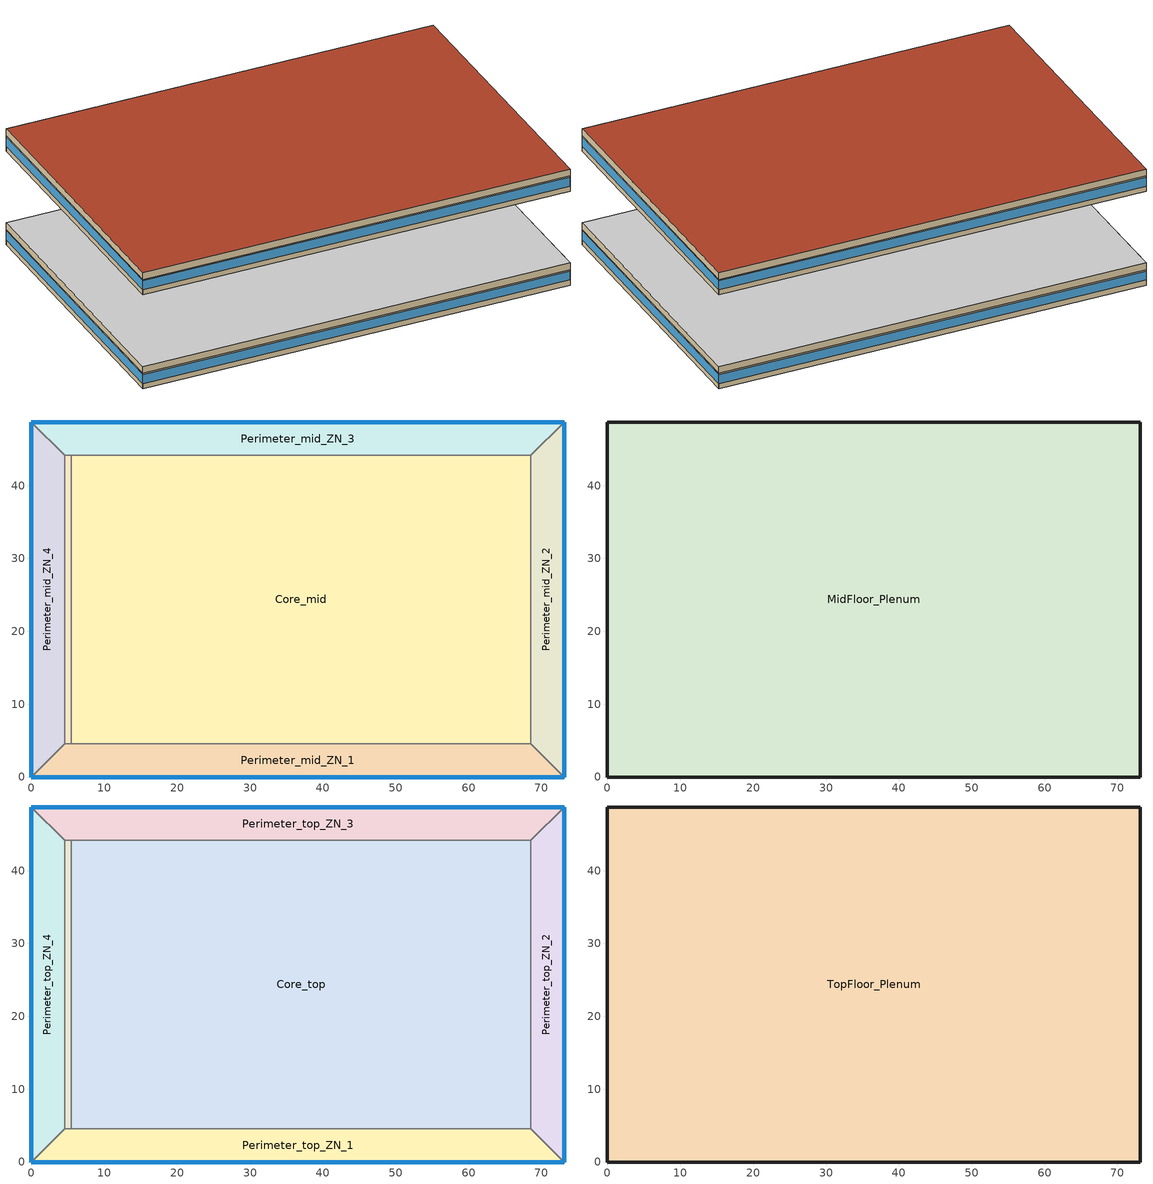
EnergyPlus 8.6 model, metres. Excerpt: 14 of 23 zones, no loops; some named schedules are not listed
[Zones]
Core_mid
 floor adiabatic (int_slab_floor): 68.53,44.16 68.53,4.57 5.49,4.57 5.49,44.16 z16.77
 wall to Perimeter_mid_ZN_1 (int_wall): 5.49,4.57 68.53,4.57 z16.77:19.51
 wall to DataCenter_mid_ZN_6 (int_wall): 5.49,44.16 5.49,4.57 z16.77:19.51
 wall to Perimeter_mid_ZN_3 (int_wall): 68.53,44.16 5.49,44.16 z16.77:19.51
 wall to Perimeter_mid_ZN_2 (int_wall): 68.53,4.57 68.53,44.16 z16.77:19.51
 ceiling to MidFloor_Plenum (DropCeiling): 5.49,44.16 5.49,4.57 68.53,4.57 68.53,44.16 z19.51
Perimeter_mid_ZN_3
 floor adiabatic (int_slab_floor): 73.11,48.74 68.53,44.16 4.57,44.16 0,48.74 z16.77
 wall outside (nonres_ext_wall): 73.11,48.74 0,48.74 z16.77:19.51
 wall to Perimeter_mid_ZN_4 (int_wall): 0,48.74 4.57,44.16 z16.77:19.51
 wall to Perimeter_mid_ZN_2 (int_wall): 68.53,44.16 73.11,48.74 z16.77:19.51
 wall to DataCenter_mid_ZN_6 (int_wall): 4.57,44.16 5.49,44.16 z16.77:19.51
 window (Window_U_0.42_SHGC_0.35): 73.11,48.74 0,48.74 z17.68:19.27
 ceiling to MidFloor_Plenum (DropCeiling): 0,48.74 4.57,44.16 68.53,44.16 73.11,48.74 z19.51
Perimeter_mid_ZN_2
 floor adiabatic (int_slab_floor): 73.11,48.74 73.11,0 68.53,4.57 68.53,44.16 z16.77
 wall outside (nonres_ext_wall): 73.11,0 73.11,48.74 z16.77:19.51
 wall to Perimeter_mid_ZN_1 (int_wall): 68.53,4.57 73.11,0 z16.77:19.51
 window (Window_U_0.42_SHGC_0.35): 73.11,0 73.11,48.74 z17.68:19.27
 ceiling to MidFloor_Plenum (DropCeiling): 68.53,44.16 68.53,4.57 73.11,0 73.11,48.74 z19.51
Perimeter_mid_ZN_1
 floor adiabatic (int_slab_floor): 68.53,4.57 73.11,0 0,0 4.57,4.57 z16.77
 wall outside (nonres_ext_wall): 0,0 73.11,0 z16.77:19.51
 wall to DataCenter_mid_ZN_6 (int_wall): 5.49,4.57 4.57,4.57 z16.77:19.51
 wall to Perimeter_mid_ZN_4 (int_wall): 4.57,4.57 0,0 z16.77:19.51
 window (Window_U_0.42_SHGC_0.35): 0,0 73.11,0 z17.68:19.27
 ceiling to MidFloor_Plenum (DropCeiling): 4.57,4.57 0,0 73.11,0 68.53,4.57 z19.51
Perimeter_mid_ZN_4
 floor adiabatic (int_slab_floor): 4.57,44.16 4.57,4.57 0,0 0,48.74 z16.77
 wall outside (nonres_ext_wall): 0,48.74 0,0 z16.77:19.51
 wall to DataCenter_mid_ZN_6 (int_wall): 4.57,4.57 4.57,44.16 z16.77:19.51
 window (Window_U_0.42_SHGC_0.35): 0,48.74 0,0 z17.68:19.27
 ceiling to MidFloor_Plenum (DropCeiling): 0,48.74 0,0 4.57,4.57 4.57,44.16 z19.51
DataCenter_mid_ZN_6
 floor adiabatic (int_slab_floor): 5.49,44.16 5.49,4.57 4.57,4.57 4.57,44.16 z16.77
 ceiling to MidFloor_Plenum (DropCeiling): 4.57,44.16 4.57,4.57 5.49,4.57 5.49,44.16 z19.51
MidFloor_Plenum
 wall outside (nonres_ext_wall): 73.11,48.74 0,48.74 0,0 73.11,0 73.11,48.74 z19.51:20.73
 ceiling adiabatic (int_slab_ceiling): 0,48.74 0,0 73.11,0 73.11,48.74 z20.73
Core_top
 floor adiabatic (int_slab_floor): 68.53,44.16 68.53,4.57 5.49,4.57 5.49,44.16 z33.54
 wall to Perimeter_bot_ZN_1 (int_wall): 5.49,4.57 68.53,4.57 z33.54:36.28
 wall to Perimeter_top_ZN_4 (int_wall): 5.49,44.16 5.49,4.57 z33.54:36.28
 wall to Perimeter_top_ZN_3 (int_wall): 68.53,44.16 5.49,44.16 z33.54:36.28
 wall to Perimeter_top_ZN_2 (int_wall): 68.53,4.57 68.53,44.16 z33.54:36.28
 ceiling to TopFloor_Plenum (DropCeiling): 5.49,44.16 5.49,4.57 68.53,4.57 68.53,44.16 z36.28
Perimeter_top_ZN_3
 floor adiabatic (int_slab_floor): 73.11,48.74 68.53,44.16 4.57,44.16 0,48.74 z33.54
 wall outside (nonres_ext_wall): 73.11,48.74 0,48.74 z33.54:36.28
 wall to Perimeter_top_ZN_4 (int_wall): 0,48.74 4.57,44.16 z33.54:36.28
 wall to Perimeter_top_ZN_2 (int_wall): 68.53,44.16 73.11,48.74 z33.54:36.28
 wall to DataCenter_top_ZN_6 (int_wall): 4.57,44.16 5.49,44.16 z33.54:36.28
 window (Window_U_0.42_SHGC_0.35): 73.11,48.74 0,48.74 z34.45:36.04
 ceiling to TopFloor_Plenum (DropCeiling): 0,48.74 4.57,44.16 68.53,44.16 73.11,48.74 z36.28
Perimeter_top_ZN_2
 floor adiabatic (int_slab_floor): 73.11,48.74 73.11,0 68.53,4.57 68.53,44.16 z33.54
 wall outside (nonres_ext_wall): 73.11,0 73.11,48.74 z33.54:36.28
 wall to Perimeter_top_ZN_1 (int_wall): 68.53,4.57 73.11,0 z33.54:36.28
 window (Window_U_0.42_SHGC_0.35): 73.11,0 73.11,48.74 z34.45:36.04
 ceiling to TopFloor_Plenum (DropCeiling): 68.53,44.16 68.53,4.57 73.11,0 73.11,48.74 z36.28
Perimeter_top_ZN_1
 floor adiabatic (int_slab_floor): 68.53,4.57 73.11,0 0,0 4.57,4.57 z33.54
 wall outside (nonres_ext_wall): 0,0 73.11,0 z33.54:36.28
 wall to DataCenter_top_ZN_6 (int_wall): 5.49,4.57 4.57,4.57 z33.54:36.28
 wall to Perimeter_top_ZN_4 (int_wall): 4.57,4.57 0,0 z33.54:36.28
 window (Window_U_0.42_SHGC_0.35): 0,0 73.11,0 z34.45:36.04
 ceiling to TopFloor_Plenum (DropCeiling): 4.57,4.57 0,0 73.11,0 68.53,4.57 z36.28
Perimeter_top_ZN_4
 floor adiabatic (int_slab_floor): 4.57,44.16 4.57,4.57 0,0 0,48.74 z33.54
 wall outside (nonres_ext_wall): 0,48.74 0,0 z33.54:36.28
 wall to DataCenter_top_ZN_6 (int_wall): 4.57,4.57 4.57,44.16 z33.54:36.28
 window (Window_U_0.42_SHGC_0.35): 0,48.74 0,0 z34.45:36.04
 ceiling to TopFloor_Plenum (DropCeiling): 0,48.74 0,0 4.57,4.57 4.57,44.16 z36.28
DataCenter_top_ZN_6
 floor adiabatic (int_slab_floor): 5.49,44.16 5.49,4.57 4.57,4.57 4.57,44.16 z33.54
 ceiling to TopFloor_Plenum (DropCeiling): 4.57,44.16 4.57,4.57 5.49,4.57 5.49,44.16 z36.28
TopFloor_Plenum
 wall outside (nonres_ext_wall): 0,0 73.11,0 73.11,48.74 0,48.74 0,0 z36.28:37.5
 roof outside (nonres_roof): 0,48.74 0,0 73.11,0 73.11,48.74 z37.5
[Building]
Large Office: North Axis {deg}=0; Terrain=City; Loads Convergence Tolerance Value=0.04; Temperature Convergence Tolerance Value {deltaC}=0.2; Solar Distribution=FullInteriorAndExterior; Maximum Number of Warmup Days=25; Minimum Number of Warmup Days=6
[Site:Location]
Albuquerque.Intl.Sunport_NM_USA WMO=723650: Latitude {deg}=35.04; Longitude {deg}=-106.62; Time Zone {hr}=-7; Elevation {m}=1620
[SizingPeriod:DesignDay] Day of Month=21; Dry-Bulb Temperature Range Modifier Type=DefaultMultipliers; Humidity Condition Type=Wetbulb; Barometric Pressure {Pa}=83318; Rain Indicator=No; Snow Indicator=No; Daylight Saving Time Indicator=No
Name | Month | Day Type | Maximum Dry-Bulb Temperature {C} | Daily Dry-Bulb Temperature Range {deltaC} | Wetbulb or DewPoint at Maximum Dry-Bulb {C} | Wind Speed {m/s} | Wind Direction {deg} | Solar Model Indicator | Sky Clearness | ASHRAE Clear Sky Optical Depth for Beam Irradiance (taub) | ASHRAE Clear Sky Optical Depth for Diffuse Irradiance (taud)
Albuquerque.Intl.Sunport_NM_USA Ann Htg 99.6% Condns DB | 12 | WinterDesignDay | -7.9 | 0 | -7.9 | 3.2 | 0 | ASHRAEClearSky | 0
Albuquerque.Intl.Sunport_NM_USA Ann Clg .4% Condns DB=>MWB | 7 | SummerDesignDay | 35.1 | 13.5 | 15.7 | 4.4 | 220 | ASHRAETau |  | 0.463 | 1.887
[Site:WaterMainsTemperature]
Calculation Method=Correlation; Annual Average Outdoor Air Temperature {C}=13.6333; Maximum Difference In Monthly Average Outdoor Air Temperatures {deltaC}=23.5
[Material:NoMass] Thermal Absorptance=0.9; Solar Absorptance=0.7
Name | Roughness | Thermal Resistance {m2-K/W} | Visible Absorptance
CP02 CARPET PAD | VeryRough | 0.21648 | 0.8
Nonres_Roof_Insulation | MediumSmooth | 5.30668 | 0.7
Nonres_Exterior_Wall_Insulation | MediumSmooth | 1.37633 | 0.7
[Construction]
InteriorFurnishings: Std Wood 6inch
DropCeiling: AC02 Acoustic Ceiling
int_wall: G01 13mm gypsum board, G01 13mm gypsum board
int_slab_floor: 100mm Normalweight concrete floor, CP02 CARPET PAD
int_slab_ceiling: CP02 CARPET PAD, 100mm Normalweight concrete floor
nonres_roof: F13 Built-up roofing, Nonres_Roof_Insulation, F08 Metal surface
nonres_ext_wall: 200mm Normalweight concrete wall, Nonres_Exterior_Wall_Insulation, G01 13mm gypsum board
Window_U_0.42_SHGC_0.35: LoE TINT 6MM, AIR 6MM, CLEAR 6MM
[Material]
Name | Roughness | Thickness {m} | Conductivity {W/m-K} | Density {kg/m3} | Specific Heat {J/kg-K} | Thermal Absorptance | Solar Absorptance | Visible Absorptance
Std Wood 6inch | MediumSmooth | 0.15 | 0.12 | 540 | 1210 | 0.9 | 0.7 | 0.7
AC02 Acoustic Ceiling | MediumSmooth | 0.0127 | 0.057 | 288 | 1339 | 0.9 | 0.7 | 0.2
F08 Metal surface | Smooth | 0.0008 | 45.28 | 7824 | 500
F13 Built-up roofing | Rough | 0.0095 | 0.16 | 1120 | 1460 | 0.9 | 0.7
G01 13mm gypsum board | Smooth | 0.0127 | 0.16 | 800 | 1090 | 0.9 | 0.7 | 0.5
200mm Normalweight concrete wall | MediumRough | 0.2032 | 2.31 | 2322 | 832
100mm Normalweight concrete floor | MediumRough | 0.1016 | 2.31 | 2322 | 832
[WindowMaterial:Glazing] Optical Data Type=SpectralAverage; Infrared Transmittance at Normal Incidence=0
Name | Thickness {m} | Solar Transmittance at Normal Incidence | Front Side Solar Reflectance at Normal Incidence | Back Side Solar Reflectance at Normal Incidence | Visible Transmittance at Normal Incidence | Front Side Visible Reflectance at Normal Incidence | Back Side Visible Reflectance at Normal Incidence | Front Side Infrared Hemispherical Emissivity | Back Side Infrared Hemispherical Emissivity | Conductivity {W/m-K}
CLEAR 6MM | 0.006 | 0.775 | 0.071 | 0.071 | 0.881 | 0.08 | 0.08 | 0.84 | 0.84 | 0.9
LoE TINT 6MM | .006 | .36 | .093 | .2 | .5 | .035 | .054 | .84 | .1 | .9
[WindowMaterial:Gas]
AIR 6MM: Gas Type=Air; Thickness {m}=0.0063
[SurfaceProperty:OtherSideCoefficients] Combined Convective/Radiative Film Coefficient {W/m2-K}=0; Constant Temperature {C}=1; Constant Temperature Coefficient=1; External Dry-Bulb Temperature Coefficient=0; Ground Temperature Coefficient=0; Wind Speed Coefficient=0; Zone Air Temperature Coefficient=0; Sinusoidal Variation of Constant Temperature Coefficient=No; Period of Sinusoidal Variation {hr}=24
Name | Constant Temperature Schedule
surfPropOthSdCoefBasementAvgWall | scheduleOSCBasementWallSurfaceTemp
surfPropOthSdCoefBasementAvgFloor | scheduleOSCBasementFloorTemp
surfPropOthSdCoefBasementUpperWall | scheduleOSCBasementUpperWallTemp
surfPropOthSdCoefBasementLowerWall | scheduleOSCBasementLowerWallTemp
[Zone]
Name | Type | Multiplier | Ceiling Height {m} | Volume {m3} | Floor Area {m2} | Part of Total Floor Area
Core_mid; Perimeter_mid_ZN_3; Perimeter_mid_ZN_2; Perimeter_mid_ZN_1; Perimeter_mid_ZN_4 | 1 | 10 | autocalculate | autocalculate | autocalculate | YES
Core_top; Perimeter_top_ZN_3; Perimeter_top_ZN_2; Perimeter_top_ZN_1; Perimeter_top_ZN_4 | 1 | 1 | autocalculate | autocalculate | autocalculate | YES
MidFloor_Plenum |  | 10 | autocalculate | autocalculate | autocalculate | No
TopFloor_Plenum |  | 1 | autocalculate | autocalculate | autocalculate | No
DataCenter_mid_ZN_6 |  | 10
DataCenter_top_ZN_6 |  | 1
[InternalMass] Construction=InteriorFurnishings
Name | Zone | Surface Area {m2}
Core_mid_InternalMass_1 | Core_mid | 5064.65
Core_top_InternalMass_1 | Core_top | 5064.65
Perimeter_mid_ZN_3_InternalMass_1 | Perimeter_mid_ZN_3 | 626.8258
Perimeter_mid_ZN_2_InternalMass_1 | Perimeter_mid_ZN_2 | 403.9504
Perimeter_mid_ZN_1_InternalMass_1 | Perimeter_mid_ZN_1 | 626.8354
Perimeter_mid_ZN_4_InternalMass_1 | Perimeter_mid_ZN_4 | 403.9478
Perimeter_top_ZN_3_InternalMass_1 | Perimeter_top_ZN_3 | 626.8258
Perimeter_top_ZN_2_InternalMass_1 | Perimeter_top_ZN_2 | 403.9504
Perimeter_top_ZN_1_InternalMass_1 | Perimeter_top_ZN_1 | 626.8354
Perimeter_top_ZN_4_InternalMass_1 | Perimeter_top_ZN_4 | 403.9478
[People] Number of People Schedule=BLDG_OCC_SCH; Number of People Calculation Method=Area/Person; Zone Floor Area per Person {m2/person}=18.5788; Fraction Radiant=0.3; Sensible Heat Fraction=AUTOCALCULATE; Activity Level Schedule=ACTIVITY_SCH; Enable ASHRAE 55 Comfort Warnings=No; Mean Radiant Temperature Calculation Type=ZoneAveraged; Work Efficiency Schedule=WORK_EFF_SCH; Clothing Insulation Calculation Method=ClothingInsulationSchedule; Clothing Insulation Schedule=CLOTHING_SCH; Air Velocity Schedule=AIR_VELO_SCH; Thermal Comfort Model 1 Type=FANGER
Name | Zone or ZoneList
Core_mid | Core_mid
Core_top | Core_top
Perimeter_mid_ZN_3 | Perimeter_mid_ZN_3
Perimeter_mid_ZN_2 | Perimeter_mid_ZN_2
Perimeter_mid_ZN_1 | Perimeter_mid_ZN_1
Perimeter_mid_ZN_4 | Perimeter_mid_ZN_4
Perimeter_top_ZN_3 | Perimeter_top_ZN_3
Perimeter_top_ZN_2 | Perimeter_top_ZN_2
Perimeter_top_ZN_1 | Perimeter_top_ZN_1
Perimeter_top_ZN_4 | Perimeter_top_ZN_4
[Lights] Schedule=BLDG_LIGHT_SCH; Design Level Calculation Method=Watts/Area; Watts per Zone Floor Area {W/m2}=8.50349; Return Air Fraction=0; Fraction Radiant=0.7; Fraction Visible=0.2; Fraction Replaceable=1; Return Air Fraction Calculated from Plenum Temperature=No
Name | Zone or ZoneList
Core_mid_Lights | Core_mid
Core_top_Lights | Core_top
Perimeter_mid_ZN_3_Lights | Perimeter_mid_ZN_3
Perimeter_mid_ZN_2_Lights | Perimeter_mid_ZN_2
Perimeter_mid_ZN_1_Lights | Perimeter_mid_ZN_1
Perimeter_mid_ZN_4_Lights | Perimeter_mid_ZN_4
Perimeter_top_ZN_3_Lights | Perimeter_top_ZN_3
Perimeter_top_ZN_2_Lights | Perimeter_top_ZN_2
Perimeter_top_ZN_1_Lights | Perimeter_top_ZN_1
Perimeter_top_ZN_4_Lights | Perimeter_top_ZN_4
DataCenter_mid_Lights | DataCenter_mid_ZN_6
DataCenter_top_Lights | DataCenter_top_ZN_6
[ElectricEquipment] Fraction Latent=0; Fraction Lost=0
Name | Zone or ZoneList | Schedule | Design Level Calculation Method | Design Level {W} | Fraction Radiant | Watts per Zone Floor Area {W/m2}
Core_mid_MiscPlug_Equip | Core_mid | BLDG_EQUIP_SCH | EquipmentLevel | 20142.8 | 0.5
Core_top_MiscPlug_Equip | Core_top | BLDG_EQUIP_SCH | EquipmentLevel | 20142.8 | 0.5
Perimeter_mid_ZN_3_MiscPlug_Equip | Perimeter_mid_ZN_3 | BLDG_EQUIP_SCH | EquipmentLevel | 2529.24 | 0.5
Perimeter_mid_ZN_2_MiscPlug_Equip | Perimeter_mid_ZN_2 | BLDG_EQUIP_SCH | EquipmentLevel | 1629.94 | 0.5
Perimeter_mid_ZN_1_MiscPlug_Equip | Perimeter_mid_ZN_1 | BLDG_EQUIP_SCH | EquipmentLevel | 2529.28 | 0.5
Perimeter_mid_ZN_4_MiscPlug_Equip | Perimeter_mid_ZN_4 | BLDG_EQUIP_SCH | EquipmentLevel | 1629.93 | 0.5
Perimeter_top_ZN_3_MiscPlug_Equip | Perimeter_top_ZN_3 | BLDG_EQUIP_SCH | EquipmentLevel | 2529.24 | 0.5
Perimeter_top_ZN_2_MiscPlug_Equip | Perimeter_top_ZN_2 | BLDG_EQUIP_SCH | EquipmentLevel | 1629.94 | 0.5
Perimeter_top_ZN_1_MiscPlug_Equip | Perimeter_top_ZN_1 | BLDG_EQUIP_SCH | EquipmentLevel | 2529.28 | 0.5
Perimeter_top_ZN_4_MiscPlug_Equip | Perimeter_top_ZN_4 | BLDG_EQUIP_SCH | EquipmentLevel | 1629.93 | 0.5
DataCenter_mid_MiscPlug_Equip | DataCenter_mid_ZN_6 | ALWAYS_ON | Watts/Area | 0 | 0.1 | 215.299
DataCenter_top_MiscPlug_Equip | DataCenter_top_ZN_6 | ALWAYS_ON | Watts/Area | 0 | 0.1 | 215.299
[Exterior:FuelEquipment] Fuel Use Type=Electricity
Name | Schedule | Design Level {W}
Elevators | BLDG_ELEVATORS | 244444
Elevators_Lights_Fan | ELEV_LIGHT_FAN_SCH_ADD_DF | 752
[Exterior:Lights] Control Option=AstronomicalClock
Name | Schedule | Design Level {W}
Exterior_Lights_a | Exterior_lighting_schedule_a | 12979.2
Exterior_Lights_b | Exterior_lighting_schedule_b_2016 | 968.1
Exterior_Lights_c | Exterior_lighting_schedule_c_2016 | 26026.9
[Daylighting:Controls] Daylighting Method=SplitFlux; Lighting Control Type=Stepped; Minimum Input Power Fraction for Continuous or ContinuousOff Dimming Control=0.3; Minimum Light Output Fraction for Continuous or ContinuousOff Dimming Control=0.2; Number of Stepped Control Steps=3; Probability Lighting will be Reset When Needed in Manual Stepped Control=1; Maximum Allowable Discomfort Glare Index=22; Fraction of Zone Controlled by Reference Point 1=0.3857; Illuminance Setpoint at Reference Point 1 {lux}=375; Fraction of Zone Controlled by Reference Point 2=0.1385; Illuminance Setpoint at Reference Point 2 {lux}=375
Name | Zone | Glare Calculation Daylighting Reference Point | Glare Calculation Azimuth Angle of View Direction Clockwise from Zone y-Axis {deg} | Daylighting Reference Point 1 | Daylighting Reference Point 2
Perimeter_mid_ZN_1_DaylCtrl | Perimeter_mid_ZN_1 | Perimeter_mid_ZN_1_DaylRefPt1 | 180 | Perimeter_mid_ZN_1_DaylRefPt1 | Perimeter_mid_ZN_1_DaylRefPt2
Perimeter_mid_ZN_2_DaylCtrl | Perimeter_mid_ZN_2 | Perimeter_mid_ZN_2_DaylRefPt1 | 90 | Perimeter_mid_ZN_2_DaylRefPt1 | Perimeter_mid_ZN_2_DaylRefPt2
Perimeter_mid_ZN_3_DaylCtrl | Perimeter_mid_ZN_3 | Perimeter_mid_ZN_3_DaylRefPt1 | 0 | Perimeter_mid_ZN_3_DaylRefPt1 | Perimeter_mid_ZN_3_DaylRefPt2
Perimeter_mid_ZN_4_DaylCtrl | Perimeter_mid_ZN_4 | Perimeter_mid_ZN_4_DaylRefPt1 | 270 | Perimeter_mid_ZN_4_DaylRefPt1 | Perimeter_mid_ZN_4_DaylRefPt2
Perimeter_top_ZN_1_DaylCtrl | Perimeter_top_ZN_1 | Perimeter_top_ZN_1_DaylRefPt1 | 180 | Perimeter_top_ZN_1_DaylRefPt1 | Perimeter_top_ZN_1_DaylRefPt2
Perimeter_top_ZN_2_DaylCtrl | Perimeter_top_ZN_2 | Perimeter_top_ZN_2_DaylRefPt1 | 90 | Perimeter_top_ZN_2_DaylRefPt1 | Perimeter_top_ZN_2_DaylRefPt2
Perimeter_top_ZN_3_DaylCtrl | Perimeter_top_ZN_3 | Perimeter_top_ZN_3_DaylRefPt1 | 0 | Perimeter_top_ZN_3_DaylRefPt1 | Perimeter_top_ZN_3_DaylRefPt2
Perimeter_top_ZN_4_DaylCtrl | Perimeter_top_ZN_4 | Perimeter_top_ZN_4_DaylRefPt1 | 270 | Perimeter_top_ZN_4_DaylRefPt1 | Perimeter_top_ZN_4_DaylRefPt2
[ZoneInfiltration:DesignFlowRate] Schedule=INFIL_SCH_PNNL; Design Flow Rate Calculation Method=Flow/ExteriorArea; Constant Term Coefficient=0; Temperature Term Coefficient=0; Velocity Term Coefficient=0.224; Velocity Squared Term Coefficient=0
Name | Zone or ZoneList | Flow per Exterior Surface Area {m3/s-m2}
Perimeter_mid_ZN_3_Infiltration | Perimeter_mid_ZN_3 | 0.00056896
Perimeter_mid_ZN_2_Infiltration | Perimeter_mid_ZN_2 | 0.00056896
Perimeter_mid_ZN_1_Infiltration | Perimeter_mid_ZN_1 | 0.00056896
Perimeter_mid_ZN_4_Infiltration | Perimeter_mid_ZN_4 | 0.00056896
Perimeter_top_ZN_3_Infiltration | Perimeter_top_ZN_3 | 0.00056896
Perimeter_top_ZN_2_Infiltration | Perimeter_top_ZN_2 | 0.00056896
Perimeter_top_ZN_1_Infiltration | Perimeter_top_ZN_1 | 0.00056896
Perimeter_top_ZN_4_Infiltration | Perimeter_top_ZN_4 | 0.00056896
MidFloor_Plenum_Infiltration | MidFloor_Plenum | 0.00056896
TopFloor_Plenum_Infiltration | TopFloor_Plenum | 4.37644e-05
[AirLoopHVAC:ReturnPlenum]
Name | Zone
MidFloor_Return_Plenum | MidFloor_Plenum
TopFloor_Return_Plenum | TopFloor_Plenum
[EnergyManagementSystem:Program]
ChangTowerFlow: IF Chiller1_Status > 0 && Chiller2_Status == 0 && SensedCurveInput > 0.2; IF (0.5 * SensedCurveInput) > 0.2; SET AirInput = 0.5 * SensedCurveInput; ELSE; SET AirInput = 0.2; ENDIF; SET TowerCurveOutput =  2* (AirInput^3); ELSE; SET TowerCurveOutput = SensedCurveValue; ENDIF
SetBoilerPar: SET CapRated =  1066985.15; SET EtRated =  0.8125; SET CapRated = (CapRated *3.412)/1000; SET SkinLossRate = 0.02; SET BoilerType = 1; IF BoilerType  == 1; IF CapRated >10000; SET PLRx = 0.2; ELSEIF CapRated >5000; SET PLRx = 0.25; ELSEIF CapRated >1000; SET PLRx = 0.33; ELSE; SET BoilerType = 2; SET PLRx = 0.2; ENDIF; ELSE; SET PLRx = 0.2; ENDIF; IF BoilerType == 1; SET CurveX = 0.975 + 0.305 * PLRx - 0.527 * (PLRx^2) + 0.249 * (PLRx^3); ELSE; SET CurveX = 0.907 + 0.320 * PLRx - 0.420 * (PLRx^2) + 0.193 * (PLRx^3); ENDIF; SET LoadX = CapRated * PLRx; SET Etx = CurveX * EtRated; SET InputEx = LoadX/Etx; SET SkinEx = CapRated * SkinLossRate; SET Ecx = (LoadX + SkinEx)/InputEx
SetBoilerCurve: IF BoilerPLR >= PLRx; IF BoilerType == 1; SET BoilerCurve = 0.975 + 0.305*BoilerPLR - 0.527*(BoilerPLR^2) + 0.249*(BoilerPLR^3); ELSE; SET BoilerCurve = 0.907 + 0.320*BoilerPLR - 0.420*(BoilerPLR^2) + 0.193*(BoilerPLR^3); ENDIF; ELSE; IF BoilerPLR == 0; SET BoilerCurve = NULL; ELSE; IF BoilerPLR <0.05; SET BoilerCurve = (0.05/(0.05 + SkinLossRate)) * (Ecx/EtRated); ELSE; SET BoilerCurve = (BoilerPLR/(BoilerPLR + SkinLossRate)) * (Ecx/EtRated); ENDIF; ENDIF; ENDIF
OA_BASED_OPTIMUM_START_EMS_Program: IF DaylightSavings==0 && DayOfWeek>1 && Hour==4 && OAT<23.9 && OAT>1.7; SET CLGSETP_SCH_Actuator = 26.7; SET HTGSETP_SCH_Actuator = 15.6; ELSEIF DaylightSavings==1 && DayOfWeek>1 && Hour==3 && OAT<23.9 && OAT>1.7; SET CLGSETP_SCH_Actuator = 26.7; SET HTGSETP_SCH_Actuator = 15.6; ELSE; SET CLGSETP_SCH_Actuator = NULL; SET HTGSETP_SCH_Actuator = NULL; ENDIF
